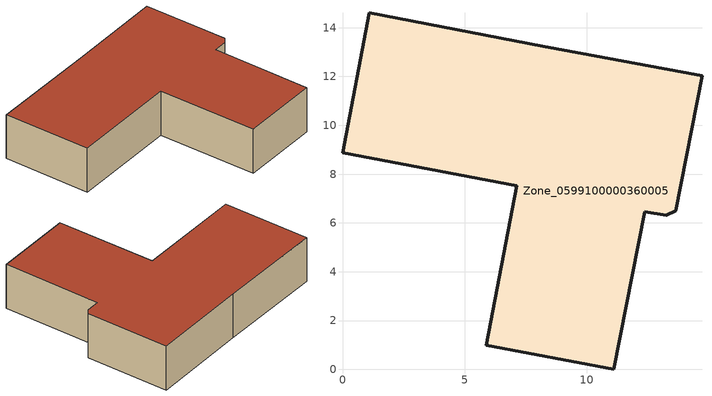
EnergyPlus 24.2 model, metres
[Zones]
Zone_0599100000360005
 floor ground (C_G): 8.2,13.23 14.73,12.02 13.66,6.5 13.26,6.31 12.39,6.46 11.11,0 5.89,0.98 7.13,7.52 0,8.87 1.09,14.62 z0
 wall outside (C_F): 14.73,12.02 8.2,13.23 1.09,14.62 0,8.87 7.13,7.52 5.89,0.98 11.11,0 12.39,6.46 13.26,6.31 13.66,6.5 14.73,12.02 z0:3.09
 roof outside (C_R): 13.26,6.31 13.66,6.5 14.73,12.02 8.2,13.23 1.09,14.62 0,8.87 7.13,7.52 5.89,0.98 11.11,0 12.39,6.46 z3.09
[BUILDING]
Pand.0599100000360005: North Axis=0; Terrain=City; Loads Convergence Tolerance Value=0.04; Temperature Convergence Tolerance Value=0.4; Solar Distribution=FullExterior; Maximum Number of Warmup Days=25; Minimum Number of Warmup Days=1
[Site:Location]
Rotterdam.The.Hague.AP_ZH_NLD Design_Conditions: Latitude=51.96; Longitude=4.45; Time Zone=1; Elevation=-4.5
[SITE:GROUNDTEMPERATURE:BUILDINGSURFACE]
18, 18, 18, 18, 18, 18, 18, 18, 18, 18, 18, 18
[MATERIAL] Thermal Absorptance=0.9; Solar Absorptance=0.7; Visible Absorptance=0.7
Name | Roughness | Thickness | Conductivity | Density | Specific Heat
G.TI.1992-2005 | MediumSmooth | 0.15 | 0.06 | 540 | 1210
F.TI.1992-2005 | Rough | 0.3 | 0.12 | 1920 | 840
R.TI.1992-2005 | MediumRough | 0.2 | 0.08 | 1500 | 1000
[CONSTRUCTION]
C_G: G.TI.1992-2005
C_F: F.TI.1992-2005
C_R: R.TI.1992-2005
[ZONE]
Zone_0599100000360005: Type=1; Multiplier=1; Ceiling Height=Autocalculate; Volume=Autocalculate; Floor Area=autocalculate; Part of Total Floor Area=Yes
[ZONEINFILTRATION:DESIGNFLOWRATE]
Infil_Zone_0599100000360005: Zone or ZoneList or Space or SpaceList=Zone_0599100000360005; Schedule=AlwaysOn; Design Flow Rate Calculation Method=Flow/Area; Flow Rate per Floor Area=0.0015; Constant Term Coefficient=1; Temperature Term Coefficient=0; Velocity Term Coefficient=0; Velocity Squared Term Coefficient=0
[HVACTEMPLATE:ZONE:IDEALLOADSAIRSYSTEM]
Zone_0599100000360005: Maximum Heating Supply Air Temperature=50; Minimum Cooling Supply Air Temperature=13; Maximum Heating Supply Air Humidity Ratio=0.0156; Minimum Cooling Supply Air Humidity Ratio=0.0077; Heating Limit=NoLimit; Cooling Limit=NoLimit; Dehumidification Control Type=ConstantSensibleHeatRatio; Cooling Sensible Heat Ratio=0.7; Dehumidification Setpoint=60; Humidification Control Type=None; Humidification Setpoint=30; Outdoor Air Method=None; Outdoor Air Flow Rate per Person=0.00944; Outdoor Air Flow Rate per Zone Floor Area=0; Outdoor Air Flow Rate per Zone=0; Demand Controlled Ventilation Type=None; Outdoor Air Economizer Type=NoEconomizer; Heat Recovery Type=None; Sensible Heat Recovery Effectiveness=0.7; Latent Heat Recovery Effectiveness=0.65
[ZONECONTROL:THERMOSTAT]
ThermostatControl_Zone_0599100000360005: Zone or ZoneList=Zone_0599100000360005; Control Type Schedule=DualSetpointControlType; Control 1=Thermostat_Zone_0599100000360005; Temperature Difference Between Cutout And Setpoint=0
[THERMOSTATSETPOINT:DUALSETPOINT]
Thermostat_Zone_0599100000360005: Heating Setpoint Temperature Schedule=HeatingSetpoint_Zone_0599100000360005; Cooling Setpoint Temperature Schedule=CoolingSetpoint_Zone_0599100000360005
[SCHEDULE:COMPACT]
HeatingSetpoint_Zone_0599100000360005: Through: 12/31, For: AllDays, Until: 24:00, 21
CoolingSetpoint_Zone_0599100000360005: Through: 12/31, For: AllDays, Until: 24:00, 24
DualSetpointControlType: Through: 12/31, For: AllDays, Until: 24:00, 4
AlwaysOn: Through: 12/31, For: AllDays, Until: 24:00, 1
